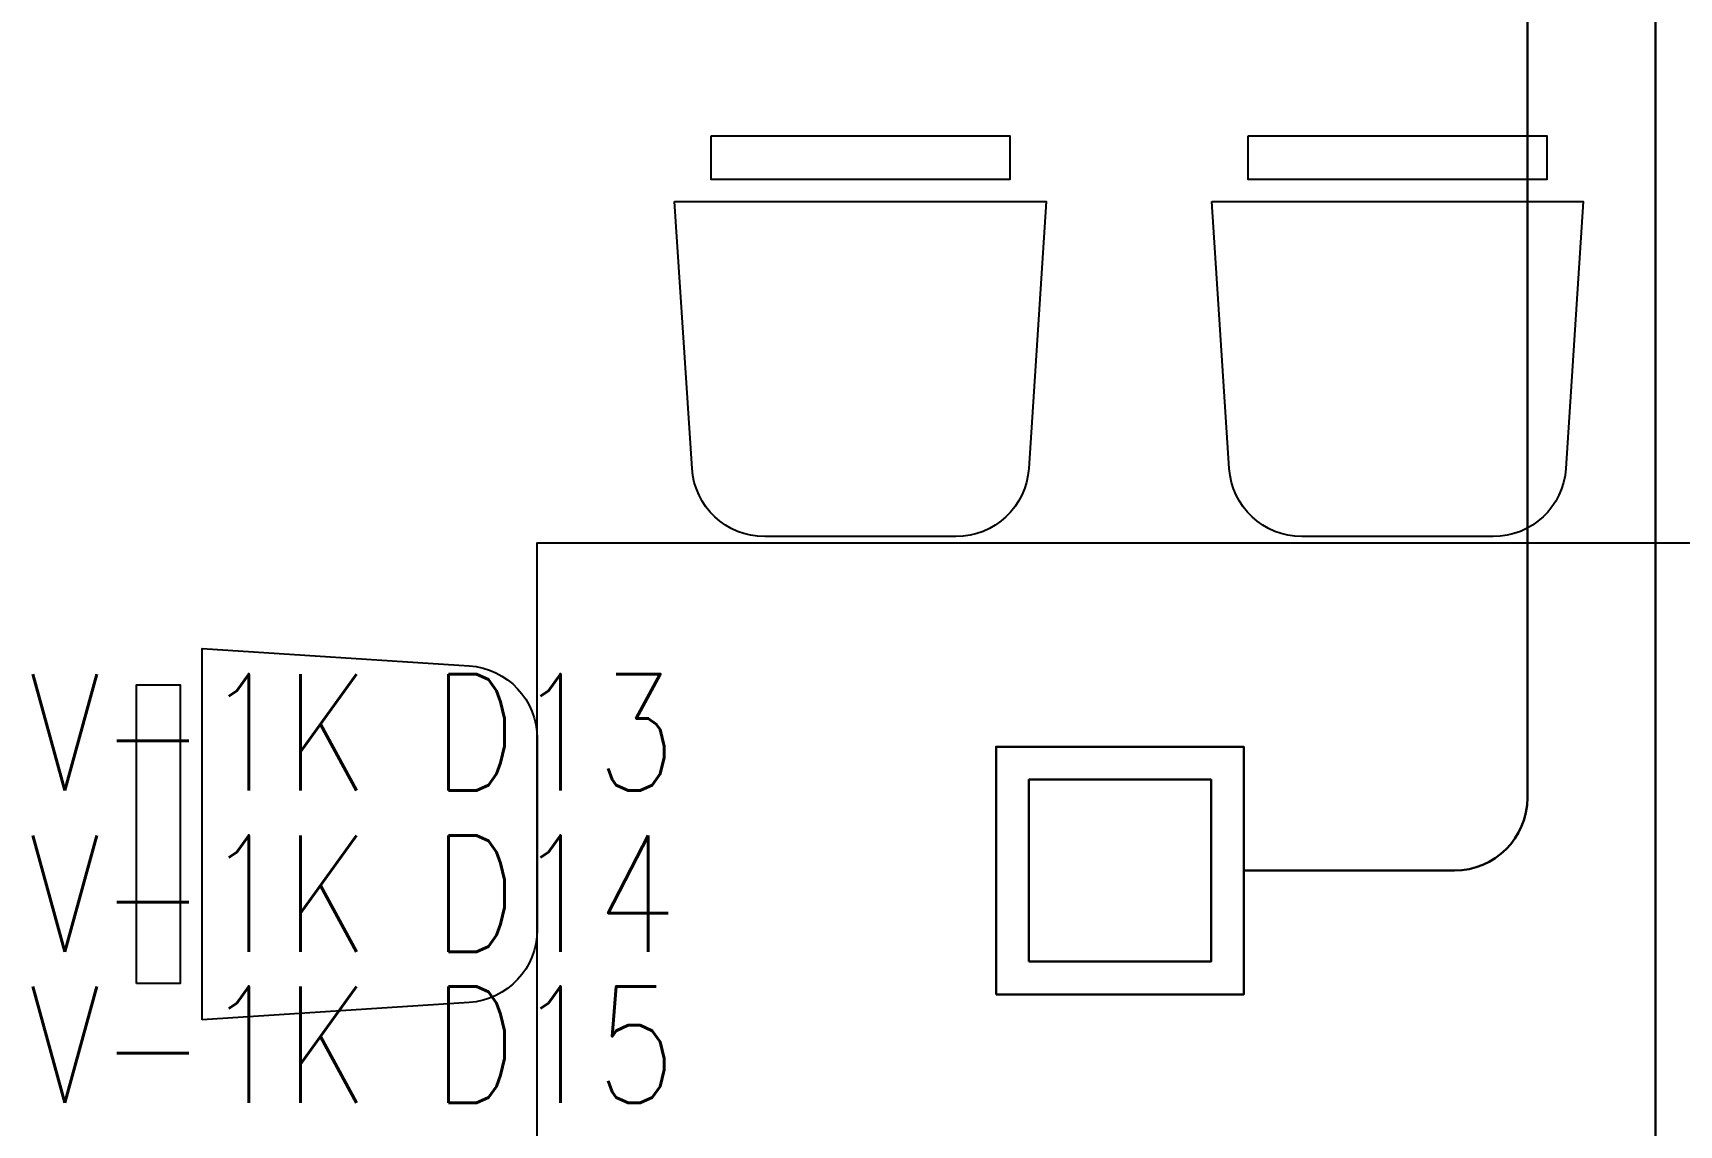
# Model space of a CAD drawing. Extents: x -1073 to 35213, y -1180 to 6950.
# Drawn here: x 16910 to 17136, y 1172.6 to 1322.5 of the extents above; entities that cross this region are included whole.
import ezdxf

# ---------------------------------------------------------------- set-up
doc = ezdxf.new("R2010")
doc.units = 0
doc.header["$LTSCALE"] = 25
doc.layers.get('0').update_dxf_attribs({"color": 9, "lineweight": 9})
for name, color, linetype, lineweight in [('05', 9, 'Continuous', 9), ('DATA SARI', 30, 'Continuous', 30), ('DATA TAVAN', 160, 'Continuous', 30), ('E-YAZI', 7, 'Continuous', 30)]:
    doc.layers.add(name, color=color, linetype=linetype, lineweight=lineweight)
doc.styles.add('E-YAZI', font='txttw.shx')

# ---------------------------------------------------------------- blocks, each defined once
blk = doc.blocks.new('m-vw-sandalye')
at = {"lineweight": -3, "ltscale": 0.5}
blk.add_lwpolyline([(-20.5, 0), (20.5, 0), (20.5, -6), (-20.5, -6)], close=True, dxfattribs=at)
blk.add_lwpolyline([(-25.5, -9), (25.5, -9), (23.11, -45.65, -0.395265), (13.13, -55), (-13.13, -55, -0.395265), (-23.11, -45.65)], format="xyb", close=True, dxfattribs=at)
blk = doc.blocks.new('E-DÖŞEME BUAT')
at = {"layer": 'E-YAZI', "color": 5}
for points in [[(-34, 34), (0, 34), (0, 0), (-34, 0)], [(-29.5, 29.5), (-4.5, 29.5), (-4.5, 4.5), (-29.5, 4.5)]]:
    blk.add_lwpolyline(points, close=True, dxfattribs=at)

msp = doc.modelspace()

# ---------------------------------------------------------------- linework, layer by layer
at = {"layer": '05', "lineweight": -3}
msp.add_lwpolyline([(16979.21, 1162.53), (16979.21, 1252.53), (17139.21, 1252.53), (17139.21, 1162.53)], close=True, dxfattribs=at)
at = {"layer": 'DATA SARI'}
for p, q in [((17115.14, 2107.5), (17115.14, 1217.53)), ((17076.21, 1207.53), (17105.14, 1207.53))]:
    msp.add_line(p, q, dxfattribs=at)
msp.add_arc((17105.14, 1217.53), 10, 270, 0, dxfattribs=at)
at = {"layer": 'DATA TAVAN'}
msp.add_line((17132.72, 2830.4), (17132.72, 1036.31), dxfattribs=at)

# ---------------------------------------------------------------- block references
at = {"layer": '05', "lineweight": -3, "extrusion": (0, 0, -1), "xscale": -1, "zscale": -1}
for p in [(-17023.57, 1308.37), (-17097.32, 1308.37)]:
    msp.add_blockref('m-vw-sandalye', p, dxfattribs=at)
at = {"layer": '05', "lineweight": -3, "extrusion": (0, 0, -1), "xscale": -1, "zscale": -1, "rotation": 270}
msp.add_blockref('m-vw-sandalye', (-16924.21, 1212.53), dxfattribs=at)
at = {"layer": 'E-YAZI', "color": 1, "xscale": -1, "rotation": 180}
msp.add_blockref('E-DÖŞEME BUAT', (17076.21, 1224.53), dxfattribs=at)

# ---------------------------------------------------------------- texts
at = {"layer": 'E-YAZI', "color": 6, "style": 'E-YAZI', "width": 0.8}
for s, p in [('V-1K D13', (16909.43, 1218.5)), ('V-1K D14', (16909.43, 1196.36)), ('V-1K D15', (16909.43, 1175.63))]:
    msp.add_text(s, height=16, dxfattribs=at).set_placement(p)

doc.saveas('drawing.dxf')
